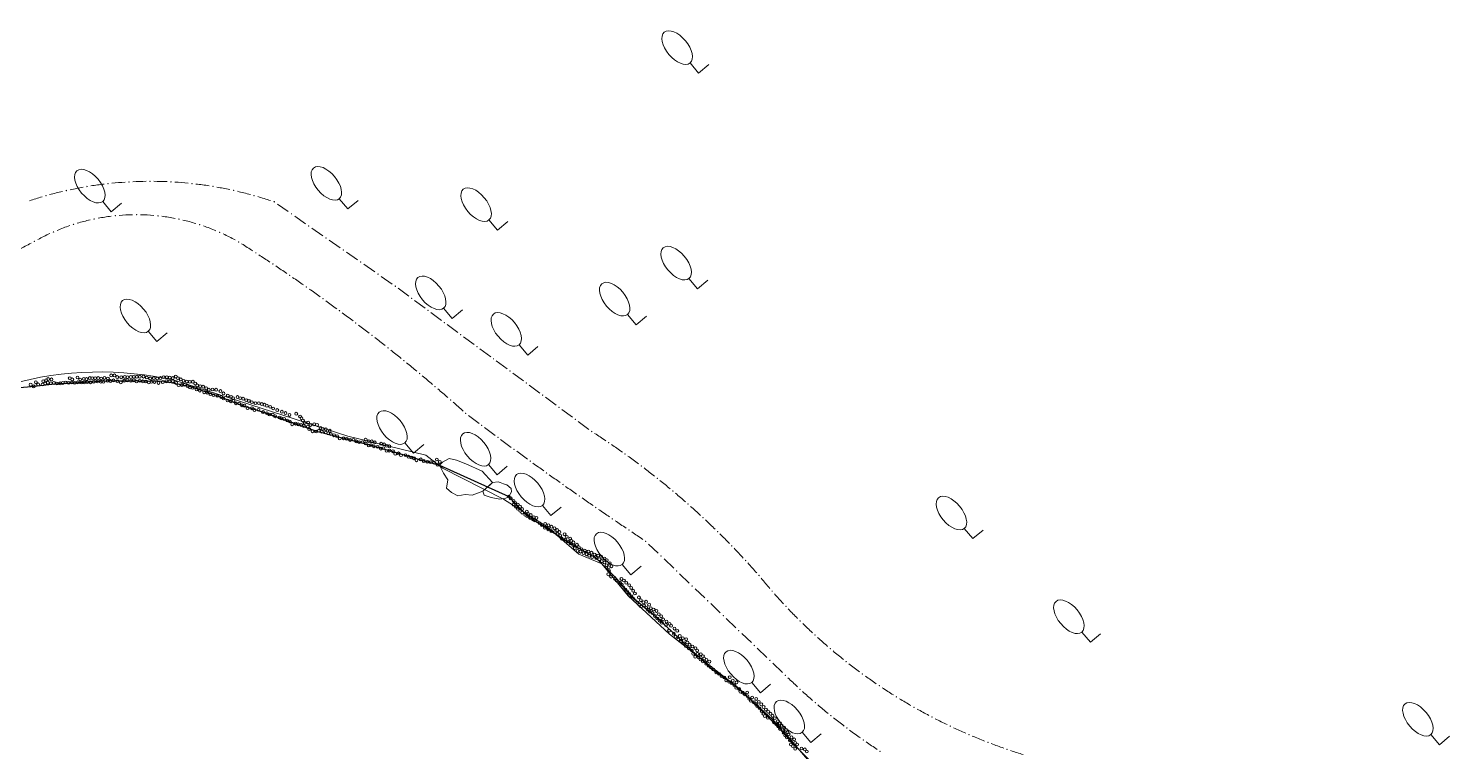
# Model space of a CAD drawing. Header units: metres. Extents: x -10443 to -4073, y -33280 to -26846.
# Drawn here: x -7247.2 to -7193.9, y -28969.7 to -28942.6 of the extents above; entities that cross this region are included whole.
import ezdxf

# ---------------------------------------------------------------- set-up
doc = ezdxf.new("R2010")
doc.units = ezdxf.units.M
doc.header["$MEASUREMENT"] = 0
doc.linetypes.add('CONTINUOUS_1', pattern=[0])
doc.linetypes.add('CONTINUOUS_2', pattern=[0])
doc.layers.add('R6護岸構造(杭2列目空洞有)', color=1, linetype='CONTINUOUS')
doc.layers.add('R6護岸構造(石組・玉石)', color=5, linetype='CONTINUOUS')
for name, color, linetype, lineweight in [('園路', 241, 'CONTINUOUS_2', 18), ('木', 254, 'CONTINUOUS_2', 18), ('木材', 241, 'CONTINUOUS_2', 18), ('石', 241, 'CONTINUOUS_2', 18), ('護岸', 241, 'CONTINUOUS_2', 18)]:
    doc.layers.add(name, color=color, linetype=linetype, lineweight=lineweight)

msp = doc.modelspace()

# ---------------------------------------------------------------- hatches: boundary and pattern name
at = {"layer": '園路', "linetype": 'CONTINUOUS_1', "lineweight": 18}
for points in [[(-7244.958, -28948.543, 1), (-7244.973, -28948.543, 1)], [(-7244.176, -28948.435, 1), (-7244.191, -28948.435, 1)], [(-7243.389, -28948.37, 1), (-7243.404, -28948.37, 1)], [(-7242.601, -28948.348, 1), (-7242.616, -28948.348, 1)], [(-7241.812, -28948.369, 1), (-7241.827, -28948.369, 1)], [(-7241.025, -28948.433, 1), (-7241.04, -28948.433, 1)], [(-7240.243, -28948.541, 1), (-7240.258, -28948.541, 1)], [(-7246.498, -28948.887, 1), (-7246.513, -28948.887, 1)], [(-7245.732, -28948.694, 1), (-7245.747, -28948.694, 1)], [(-7239.468, -28948.691, 1), (-7239.483, -28948.691, 1)], [(-7238.703, -28948.883, 1), (-7238.718, -28948.883, 1)], [(-7237.949, -28949.116, 1), (-7237.964, -28949.116, 1)], [(-7243.901, -28949.637, 1), (-7243.916, -28949.637, 1)], [(-7243.102, -28949.598, 1), (-7243.117, -28949.598, 1)], [(-7242.304, -28949.641, 1), (-7242.319, -28949.641, 1)], [(-7237.302, -28949.567, 1), (-7237.317, -28949.567, 1)], [(-7246.214, -28950.242, 1), (-7246.229, -28950.242, 1)], [(-7245.465, -28949.961, 1), (-7245.48, -28949.961, 1)], [(-7244.691, -28949.759, 1), (-7244.706, -28949.759, 1)], [(-7241.514, -28949.766, 1), (-7241.529, -28949.766, 1)], [(-7240.741, -28949.972, 1), (-7240.756, -28949.972, 1)], [(-7239.994, -28950.256, 1), (-7240.009, -28950.256, 1)], [(-7236.654, -28950.018, 1), (-7236.669, -28950.018, 1)], [(-7246.93, -28950.598, 1), (-7246.945, -28950.598, 1)], [(-7239.279, -28950.616, 1), (-7239.294, -28950.616, 1)], [(-7236.007, -28950.47, 1), (-7236.022, -28950.47, 1)], [(-7238.638, -28951.026, 1), (-7238.653, -28951.026, 1)], [(-7235.359, -28950.921, 1), (-7235.374, -28950.921, 1)], [(-7238.001, -28951.445, 1), (-7238.016, -28951.445, 1)], [(-7234.711, -28951.372, 1), (-7234.726, -28951.372, 1)], [(-7234.064, -28951.823, 1), (-7234.079, -28951.823, 1)], [(-7237.369, -28951.871, 1), (-7237.384, -28951.871, 1)], [(-7236.743, -28952.304, 1), (-7236.758, -28952.304, 1)], [(-7233.416, -28952.274, 1), (-7233.431, -28952.274, 1)], [(-7236.121, -28952.745, 1), (-7236.136, -28952.745, 1)], [(-7232.803, -28952.727, 1), (-7232.818, -28952.727, 1)], [(-7235.505, -28953.193, 1), (-7235.52, -28953.193, 1)], [(-7232.19, -28953.18, 1), (-7232.205, -28953.18, 1)], [(-7234.895, -28953.648, 1), (-7234.91, -28953.648, 1)], [(-7231.577, -28953.634, 1), (-7231.592, -28953.634, 1)], [(-7234.289, -28954.111, 1), (-7234.304, -28954.111, 1)], [(-7230.963, -28954.087, 1), (-7230.978, -28954.087, 1)], [(-7233.689, -28954.58, 1), (-7233.704, -28954.58, 1)], [(-7233.095, -28955.057, 1), (-7233.11, -28955.057, 1)], [(-7230.35, -28954.54, 1), (-7230.365, -28954.54, 1)], [(-7229.737, -28954.993, 1), (-7229.752, -28954.993, 1)], [(-7232.507, -28955.541, 1), (-7232.522, -28955.541, 1)], [(-7229.124, -28955.446, 1), (-7229.139, -28955.446, 1)], [(-7231.924, -28956.031, 1), (-7231.939, -28956.031, 1)], [(-7228.511, -28955.899, 1), (-7228.526, -28955.899, 1)], [(-7231.347, -28956.529, 1), (-7231.362, -28956.529, 1)], [(-7227.897, -28956.352, 1), (-7227.912, -28956.352, 1)], [(-7230.776, -28957.033, 1), (-7230.791, -28957.033, 1)], [(-7227.284, -28956.805, 1), (-7227.299, -28956.805, 1)], [(-7230.176, -28957.485, 1), (-7230.191, -28957.485, 1)], [(-7226.671, -28957.258, 1), (-7226.686, -28957.258, 1)], [(-7226.058, -28957.712, 1), (-7226.073, -28957.712, 1)], [(-7229.574, -28957.934, 1), (-7229.589, -28957.934, 1)], [(-7225.428, -28958.125, 1), (-7225.443, -28958.125, 1)], [(-7228.969, -28958.38, 1), (-7228.984, -28958.38, 1)], [(-7224.809, -28958.555, 1), (-7224.824, -28958.555, 1)], [(-7228.362, -28958.821, 1), (-7228.377, -28958.821, 1)], [(-7227.752, -28959.26, 1), (-7227.767, -28959.26, 1)], [(-7224.201, -28959, 1), (-7224.216, -28959, 1)], [(-7227.14, -28959.695, 1), (-7227.155, -28959.695, 1)], [(-7223.606, -28959.462, 1), (-7223.621, -28959.462, 1)], [(-7226.525, -28960.127, 1), (-7226.54, -28960.127, 1)], [(-7223.022, -28959.938, 1), (-7223.037, -28959.938, 1)], [(-7225.908, -28960.555, 1), (-7225.923, -28960.555, 1)], [(-7222.451, -28960.429, 1), (-7222.466, -28960.429, 1)], [(-7225.289, -28960.979, 1), (-7225.304, -28960.979, 1)], [(-7224.667, -28961.4, 1), (-7224.682, -28961.4, 1)], [(-7221.893, -28960.936, 1), (-7221.908, -28960.936, 1)], [(-7224.043, -28961.818, 1), (-7224.058, -28961.818, 1)], [(-7221.348, -28961.456, 1), (-7221.363, -28961.456, 1)], [(-7223.461, -28962.375, 1), (-7223.476, -28962.375, 1)], [(-7220.816, -28961.99, 1), (-7220.831, -28961.99, 1)], [(-7222.879, -28962.933, 1), (-7222.894, -28962.933, 1)], [(-7220.299, -28962.538, 1), (-7220.314, -28962.538, 1)], [(-7222.298, -28963.49, 1), (-7222.313, -28963.49, 1)], [(-7219.796, -28963.099, 1), (-7219.811, -28963.099, 1)], [(-7221.716, -28964.047, 1), (-7221.731, -28964.047, 1)], [(-7219.304, -28963.686, 1), (-7219.319, -28963.686, 1)], [(-7221.134, -28964.604, 1), (-7221.149, -28964.604, 1)], [(-7218.79, -28964.254, 1), (-7218.805, -28964.254, 1)], [(-7220.553, -28965.162, 1), (-7220.568, -28965.162, 1)], [(-7218.255, -28964.803, 1), (-7218.27, -28964.803, 1)], [(-7217.7, -28965.331, 1), (-7217.715, -28965.331, 1)], [(-7219.971, -28965.719, 1), (-7219.986, -28965.719, 1)], [(-7217.125, -28965.838, 1), (-7217.14, -28965.838, 1)], [(-7219.389, -28966.276, 1), (-7219.404, -28966.276, 1)], [(-7216.532, -28966.323, 1), (-7216.547, -28966.323, 1)], [(-7218.808, -28966.834, 1), (-7218.823, -28966.834, 1)], [(-7215.921, -28966.786, 1), (-7215.936, -28966.786, 1)], [(-7215.294, -28967.225, 1), (-7215.309, -28967.225, 1)], [(-7218.258, -28967.357, 1), (-7218.273, -28967.357, 1)], [(-7214.65, -28967.641, 1), (-7214.665, -28967.641, 1)], [(-7217.69, -28967.861, 1), (-7217.705, -28967.861, 1)], [(-7217.106, -28968.345, 1), (-7217.121, -28968.345, 1)], [(-7213.991, -28968.032, 1), (-7214.006, -28968.032, 1)], [(-7216.507, -28968.81, 1), (-7216.522, -28968.81, 1)], [(-7213.319, -28968.398, 1), (-7213.334, -28968.398, 1)], [(-7212.632, -28968.739, 1), (-7212.647, -28968.739, 1)], [(-7215.892, -28969.255, 1), (-7215.907, -28969.255, 1)], [(-7211.934, -28969.055, 1), (-7211.949, -28969.055, 1)], [(-7211.224, -28969.343, 1), (-7211.239, -28969.343, 1)], [(-7215.262, -28969.679, 1), (-7215.277, -28969.679, 1)], [(-7210.504, -28969.605, 1), (-7210.519, -28969.605, 1)]]:
    msp.add_hatch(color=256, dxfattribs=at).paths.add_polyline_path(points, flags=0)

# ---------------------------------------------------------------- linework, layer by layer
at = {"layer": 'R6護岸構造(杭2列目空洞有)', "linetype": 'ByBlock'}
for points in [[(-7248.051, -28956.121), (-7247.055, -28956.028), (-7246.061, -28955.92), (-7245.063, -28955.869), (-7244.065, -28955.806), (-7243.065, -28955.816), (-7242.065, -28955.833), (-7241.085, -28956.033), (-7240.139, -28956.356), (-7239.205, -28956.715), (-7238.253, -28957.021), (-7237.312, -28957.359), (-7236.371, -28957.696), (-7235.404, -28957.953), (-7234.434, -28958.196), (-7233.475, -28958.478), (-7232.516, -28958.762), (-7231.762, -28958.97)], [(-7229.169, -28960.142), (-7228.486, -28960.873), (-7227.637, -28961.402), (-7226.794, -28961.939), (-7225.922, -28962.429), (-7225.215, -28963.137), (-7224.561, -28963.893), (-7223.79, -28964.53), (-7223.06, -28965.213), (-7222.33, -28965.897), (-7221.599, -28966.579), (-7220.783, -28967.156), (-7220.032, -28967.817), (-7219.296, -28968.494), (-7218.656, -28969.263), (-7217.952, -28969.973), (-7217.286, -28970.719), (-7216.98, -28970.971)]]:
    msp.add_lwpolyline(points, dxfattribs=at)
at = {"layer": 'R6護岸構造(石組・玉石)', "linetype": 'ByBlock'}
msp.add_lwpolyline([(-7231.762, -28958.97), (-7229.169, -28960.142)], dxfattribs=at)
at = {"layer": '園路', "linetype": 'CONTINUOUS_1', "lineweight": 18}
for p, q in [((-7237.428, -28949.485), (-7237.838, -28949.199)), ((-7236.78, -28949.936), (-7237.19, -28949.65)), ((-7236.133, -28950.387), (-7236.543, -28950.101)), ((-7235.485, -28950.838), (-7235.895, -28950.552)), ((-7234.838, -28951.289), (-7235.248, -28951.003)), ((-7234.19, -28951.74), (-7234.6, -28951.455)), ((-7233.542, -28952.192), (-7233.953, -28951.906)), ((-7232.916, -28952.649), (-7233.318, -28952.352)), ((-7232.303, -28953.102), (-7232.705, -28952.805)), ((-7231.69, -28953.556), (-7232.092, -28953.258)), ((-7231.077, -28954.009), (-7231.479, -28953.711)), ((-7230.463, -28954.462), (-7230.865, -28954.165)), ((-7229.85, -28954.915), (-7230.252, -28954.618)), ((-7229.237, -28955.368), (-7229.639, -28955.071)), ((-7228.624, -28955.821), (-7229.026, -28955.524)), ((-7228.01, -28956.274), (-7228.413, -28955.977)), ((-7227.397, -28956.727), (-7227.799, -28956.43)), ((-7226.784, -28957.18), (-7227.186, -28956.883)), ((-7226.171, -28957.634), (-7226.573, -28957.336)), ((-7223.579, -28962.27), (-7223.94, -28961.924)), ((-7222.997, -28962.827), (-7223.358, -28962.481)), ((-7222.415, -28963.384), (-7222.776, -28963.038)), ((-7221.834, -28963.941), (-7222.195, -28963.596)), ((-7221.252, -28964.499), (-7221.613, -28964.153)), ((-7220.67, -28965.056), (-7221.031, -28964.71)), ((-7220.089, -28965.613), (-7220.45, -28965.268)), ((-7219.507, -28966.171), (-7219.868, -28965.825)), ((-7218.925, -28966.728), (-7219.286, -28966.382))]:
    msp.add_line(p, q, dxfattribs=at)
for centre in [(-7244.965, -28948.543), (-7244.183, -28948.435), (-7243.397, -28948.37), (-7242.608, -28948.348), (-7241.819, -28948.369), (-7241.033, -28948.433), (-7240.251, -28948.541), (-7246.505, -28948.887), (-7245.74, -28948.694), (-7239.476, -28948.691), (-7238.71, -28948.883), (-7237.957, -28949.116), (-7243.909, -28949.637), (-7243.11, -28949.598), (-7242.311, -28949.641), (-7237.309, -28949.567), (-7246.221, -28950.242), (-7245.473, -28949.961), (-7244.699, -28949.759), (-7241.521, -28949.766), (-7240.749, -28949.972), (-7240.001, -28950.256), (-7236.662, -28950.018), (-7246.937, -28950.598), (-7239.287, -28950.616), (-7236.014, -28950.47), (-7238.645, -28951.026), (-7235.366, -28950.921), (-7238.009, -28951.445), (-7234.719, -28951.372), (-7234.071, -28951.823), (-7237.377, -28951.871), (-7236.75, -28952.304), (-7233.424, -28952.274), (-7236.129, -28952.745), (-7232.811, -28952.727), (-7235.513, -28953.193), (-7232.197, -28953.18), (-7234.902, -28953.648), (-7231.584, -28953.634), (-7234.297, -28954.111), (-7230.971, -28954.087), (-7233.697, -28954.58), (-7233.103, -28955.057), (-7230.358, -28954.54), (-7229.745, -28954.993), (-7232.514, -28955.541), (-7229.131, -28955.446), (-7231.931, -28956.031), (-7228.518, -28955.899), (-7231.354, -28956.529), (-7227.905, -28956.352), (-7230.783, -28957.033), (-7227.292, -28956.805), (-7230.184, -28957.485), (-7226.679, -28957.258), (-7226.065, -28957.712), (-7229.581, -28957.934), (-7225.435, -28958.125), (-7228.977, -28958.38), (-7224.817, -28958.555), (-7228.369, -28958.821), (-7227.76, -28959.26), (-7224.209, -28959), (-7227.147, -28959.695), (-7223.613, -28959.462), (-7226.533, -28960.127), (-7223.029, -28959.938), (-7225.916, -28960.555), (-7222.458, -28960.429), (-7225.296, -28960.979), (-7224.674, -28961.4), (-7221.9, -28960.936), (-7224.05, -28961.818), (-7221.355, -28961.456), (-7223.468, -28962.375), (-7220.824, -28961.99), (-7222.887, -28962.933), (-7220.307, -28962.538), (-7222.305, -28963.49), (-7219.804, -28963.099), (-7221.723, -28964.047), (-7219.311, -28963.686), (-7221.142, -28964.604), (-7218.797, -28964.254), (-7220.56, -28965.162), (-7218.262, -28964.803), (-7217.707, -28965.331), (-7219.978, -28965.719), (-7217.133, -28965.838), (-7219.397, -28966.276), (-7216.54, -28966.323), (-7218.815, -28966.834), (-7215.929, -28966.786), (-7215.301, -28967.225), (-7218.265, -28967.357), (-7214.658, -28967.641), (-7217.698, -28967.861), (-7217.114, -28968.345), (-7213.999, -28968.032), (-7216.514, -28968.81), (-7213.326, -28968.398), (-7212.64, -28968.739), (-7215.899, -28969.255), (-7211.942, -28969.055), (-7211.232, -28969.343), (-7215.27, -28969.679), (-7210.512, -28969.605)]:
    msp.add_circle(centre, 0.0075, dxfattribs=at)
for centre, radius, start, end in [((-7242.6, -28962.761), 14.413, 100.022, 102.0095), ((-7242.6, -28962.761), 14.413, 96.8844, 98.872), ((-7242.6, -28962.761), 14.413, 93.7468, 95.7344), ((-7242.6, -28962.761), 14.413, 90.6092, 92.5968), ((-7242.6, -28962.761), 14.413, 87.4716, 89.4592), ((-7242.6, -28962.761), 14.413, 84.334, 86.3216), ((-7242.6, -28962.761), 14.413, 81.1964, 83.184), ((-7242.6, -28962.761), 14.413, 78.0589, 80.0464), ((-7242.6, -28962.761), 14.413, 106.2971, 108.2847), ((-7242.6, -28962.761), 14.413, 103.1595, 105.1471), ((-7242.6, -28962.761), 14.413, 74.9213, 76.9089), ((-7242.6, -28962.761), 14.413, 71.7837, 73.7713), ((-7243.127, -28957.353), 7.755, 96.8911, 100.5853), ((-7243.127, -28957.353), 7.755, 90.9799, 94.6741), ((-7243.127, -28957.353), 7.755, 85.0687, 88.7629), ((-7243.127, -28957.353), 7.755, 79.1575, 82.8517), ((-7243.127, -28957.353), 7.755, 108.7135, 112.4077), ((-7243.127, -28957.353), 7.755, 102.8023, 106.4965), ((-7243.127, -28957.353), 7.755, 73.2463, 76.9405), ((-7243.127, -28957.353), 7.755, 67.3351, 71.0293), ((-7229.794, -28984.165), 37.69, 117.2681, 118.0282), ((-7243.127, -28957.353), 7.755, 114.6247, 118.3189), ((-7243.127, -28957.353), 7.755, 61.4239, 65.1181), ((-7273.662, -29005.006), 64.343, 57.14453, 57.58977), ((-7273.662, -29005.006), 64.343, 56.46614, 56.91138), ((-7273.662, -29005.006), 64.343, 55.78774, 56.23298), ((-7273.662, -29005.006), 64.343, 55.10935, 55.55459), ((-7273.662, -29005.006), 64.343, 54.43095, 54.87619), ((-7273.662, -29005.006), 64.343, 53.75255, 54.19779), ((-7273.662, -29005.006), 64.343, 53.07416, 53.5194), ((-7273.662, -29005.006), 64.343, 52.39576, 52.841), ((-7273.662, -29005.006), 64.343, 51.71737, 52.16261), ((-7273.662, -29005.006), 64.343, 51.03897, 51.48421), ((-7273.662, -29005.006), 64.343, 50.36057, 50.80581), ((-7273.662, -29005.006), 64.343, 49.68218, 50.12742), ((-7273.662, -29005.006), 64.343, 49.00378, 49.44902), ((-7273.662, -29005.006), 64.343, 48.32539, 48.77063), ((-7150.442, -28851.099), 132.954, 232.87697, 233.09244), ((-7150.442, -28851.099), 132.954, 233.20063, 233.4161), ((-7150.442, -28851.099), 132.954, 233.52429, 233.73976), ((-7241.696, -28982.208), 29.058, 56.2236, 57.2094), ((-7241.696, -28982.208), 29.058, 54.7378, 55.7237), ((-7150.442, -28851.099), 132.954, 233.84794, 234.06342), ((-7241.696, -28982.208), 29.058, 53.2521, 54.238), ((-7150.442, -28851.099), 132.954, 234.1716, 234.38708), ((-7241.696, -28982.208), 29.058, 51.7664, 52.7523), ((-7150.442, -28851.099), 132.954, 234.49526, 234.71074), ((-7150.442, -28851.099), 132.954, 234.81892, 235.0344), ((-7241.696, -28982.208), 29.058, 50.2807, 51.2665), ((-7150.442, -28851.099), 132.954, 235.14258, 235.35805), ((-7241.696, -28982.208), 29.058, 48.7949, 49.7808), ((-7150.442, -28851.099), 132.954, 235.46624, 235.68171), ((-7241.696, -28982.208), 29.058, 47.3092, 48.2951), ((-7150.442, -28851.099), 132.954, 235.7899, 236.00537), ((-7241.696, -28982.208), 29.058, 45.8235, 46.8094), ((-7150.442, -28851.099), 132.954, 236.11356, 236.32903), ((-7241.696, -28982.208), 29.058, 44.3378, 45.3236), ((-7241.696, -28982.208), 29.058, 42.852, 43.8379), ((-7241.696, -28982.208), 29.058, 41.3663, 42.3522), ((-7203.866, -28950.225), 20.488, 219.3036, 220.7019), ((-7203.866, -28950.225), 20.488, 221.4464, 222.8446), ((-7203.866, -28950.225), 20.488, 223.5891, 224.9874), ((-7203.866, -28950.225), 20.488, 225.7319, 227.1302), ((-7203.866, -28950.225), 20.488, 227.8747, 229.273), ((-7203.866, -28950.225), 20.488, 230.0175, 231.4158), ((-7203.866, -28950.225), 20.488, 232.1603, 233.5585), ((-7202.931, -28950.672), 22.66, 225.8243, 227.0885), ((-7203.866, -28950.225), 20.488, 234.303, 235.7013), ((-7202.931, -28950.672), 22.66, 227.7432, 229.0074), ((-7203.866, -28950.225), 20.488, 236.4458, 237.8441), ((-7203.866, -28950.225), 20.488, 238.5886, 239.9869), ((-7202.931, -28950.672), 22.66, 229.6621, 230.9263), ((-7203.866, -28950.225), 20.488, 240.7314, 242.1297), ((-7202.931, -28950.672), 22.66, 231.581, 232.8453), ((-7202.931, -28950.672), 22.66, 233.5, 234.7642), ((-7203.866, -28950.225), 20.488, 242.8742, 244.2724), ((-7203.866, -28950.225), 20.488, 245.0169, 246.4152), ((-7202.931, -28950.672), 22.66, 235.4189, 236.6831), ((-7203.866, -28950.225), 20.488, 247.1597, 248.558), ((-7203.866, -28950.225), 20.488, 249.3025, 250.7008), ((-7203.866, -28950.225), 20.488, 251.4453, 252.8436)]:
    msp.add_arc(centre, radius, start, end, dxfattribs=at)
at = {"layer": '木', "linetype": 'CONTINUOUS_1', "lineweight": 18}
for p, q in [((-7222.065, -28944.303), (-7222.386, -28943.92)), ((-7221.682, -28943.981), (-7222.065, -28944.303)), ((-7244.058, -28949.487), (-7244.379, -28949.104)), ((-7243.675, -28949.166), (-7244.058, -28949.487)), ((-7235.2, -28949.384), (-7235.521, -28949.001)), ((-7234.817, -28949.062), (-7235.2, -28949.384)), ((-7229.593, -28950.178), (-7229.915, -28949.795)), ((-7229.21, -28949.857), (-7229.593, -28950.178)), ((-7222.103, -28952.368), (-7222.425, -28951.985)), ((-7221.72, -28952.047), (-7222.103, -28952.368)), ((-7231.291, -28953.482), (-7231.613, -28953.099)), ((-7230.908, -28953.16), (-7231.291, -28953.482)), ((-7224.405, -28953.717), (-7224.726, -28953.334)), ((-7224.022, -28953.395), (-7224.405, -28953.717)), ((-7242.351, -28954.345), (-7242.672, -28953.962)), ((-7241.968, -28954.024), (-7242.351, -28954.345)), ((-7228.463, -28954.85), (-7228.785, -28954.467)), ((-7228.08, -28954.528), (-7228.463, -28954.85)), ((-7232.743, -28958.521), (-7233.064, -28958.138)), ((-7232.36, -28958.2), (-7232.743, -28958.521)), ((-7229.611, -28959.332), (-7229.933, -28958.949)), ((-7229.228, -28959.011), (-7229.611, -28959.332)), ((-7227.594, -28960.859), (-7227.915, -28960.476)), ((-7227.211, -28960.537), (-7227.594, -28960.859)), ((-7211.794, -28961.721), (-7212.115, -28961.338)), ((-7211.411, -28961.399), (-7211.794, -28961.721)), ((-7224.604, -28963.07), (-7224.925, -28962.687)), ((-7224.221, -28962.749), (-7224.604, -28963.07)), ((-7207.394, -28965.601), (-7207.715, -28965.218)), ((-7207.011, -28965.28), (-7207.394, -28965.601)), ((-7219.752, -28967.487), (-7220.073, -28967.104)), ((-7219.369, -28967.165), (-7219.752, -28967.487)), ((-7217.864, -28969.352), (-7218.186, -28968.969)), ((-7217.481, -28969.03), (-7217.864, -28969.352)), ((-7194.327, -28969.437), (-7194.648, -28969.054)), ((-7193.944, -28969.116), (-7194.327, -28969.437))]:
    msp.add_line(p, q, dxfattribs=at)
for centre in [(-7222.868, -28943.345), (-7244.861, -28948.53), (-7236.003, -28948.426), (-7230.397, -28949.221), (-7222.907, -28951.41), (-7232.095, -28952.524), (-7225.208, -28952.759), (-7243.154, -28953.388), (-7229.267, -28953.892), (-7233.546, -28957.563), (-7230.415, -28958.375), (-7228.397, -28959.901), (-7212.598, -28960.763), (-7225.407, -28962.112), (-7208.198, -28964.644), (-7220.556, -28966.529), (-7218.668, -28968.394), (-7195.13, -28968.48)]:
    msp.add_ellipse(centre, major_axis=(-0.482, 0.575), ratio=0.533333, dxfattribs=at)
at = {"layer": '木材', "linetype": 'CONTINUOUS_2', "lineweight": 18}
for centre in [(-7244.063, -28955.612), (-7243.941, -28955.613), (-7247.076, -28955.959), (-7246.962, -28956.022), (-7246.884, -28955.871), (-7246.8, -28955.949), (-7246.627, -28955.952), (-7246.61, -28955.828), (-7246.529, -28955.914), (-7246.494, -28955.788), (-7246.434, -28955.884), (-7246.422, -28955.75), (-7246.321, -28955.904), (-7246.296, -28955.76), (-7246.205, -28955.896), (-7246.097, -28955.914), (-7245.977, -28955.911), (-7245.873, -28955.895), (-7245.768, -28955.877), (-7245.654, -28955.889), (-7245.614, -28955.714), (-7245.533, -28955.879), (-7245.517, -28955.76), (-7245.427, -28955.889), (-7245.325, -28955.693), (-7245.304, -28955.872), (-7245.223, -28955.765), (-7245.181, -28955.879), (-7245.084, -28955.743), (-7245.073, -28955.873), (-7244.991, -28955.75), (-7244.961, -28955.861), (-7244.864, -28955.712), (-7244.841, -28955.871), (-7244.773, -28955.717), (-7244.717, -28955.851), (-7244.665, -28955.719), (-7244.585, -28955.841), (-7244.548, -28955.71), (-7244.455, -28955.845), (-7244.439, -28955.73), (-7244.348, -28955.85), (-7244.311, -28955.709), (-7244.199, -28955.814), (-7244.183, -28955.729), (-7244.088, -28955.823), (-7243.976, -28955.8), (-7243.832, -28955.673), (-7243.829, -28955.829), (-7243.702, -28955.874), (-7243.684, -28955.683), (-7243.578, -28955.812), (-7243.55, -28955.669), (-7243.459, -28955.797), (-7243.448, -28955.676), (-7243.322, -28955.813), (-7243.322, -28955.672), (-7243.216, -28955.666), (-7243.209, -28955.794), (-7243.112, -28955.842), (-7243.104, -28955.662), (-7242.994, -28955.663), (-7242.992, -28955.816), (-7242.87, -28955.836), (-7242.853, -28955.658), (-7242.758, -28955.838), (-7242.73, -28955.689), (-7242.649, -28955.88), (-7242.605, -28955.723), (-7242.55, -28955.848), (-7242.467, -28955.716), (-7242.442, -28955.858), (-7242.342, -28955.733), (-7242.291, -28955.896), (-7242.214, -28955.713), (-7242.132, -28955.86), (-7242.099, -28955.68), (-7241.996, -28955.834), (-7241.98, -28955.677), (-7241.876, -28955.84), (-7241.87, -28955.694), (-7241.752, -28955.71), (-7241.747, -28955.832), (-7241.645, -28955.659), (-7241.63, -28955.893), (-7241.56, -28955.718), (-7241.534, -28955.978), (-7241.457, -28955.761), (-7241.417, -28955.969), (-7241.35, -28955.818), (-7241.308, -28955.967), (-7241.225, -28955.846), (-7241.197, -28956.01), (-7241.112, -28955.852), (-7241.108, -28956.06), (-7241.012, -28956.076), (-7241, -28955.849), (-7240.912, -28955.918), (-7240.862, -28956.134), (-7240.836, -28955.986), (-7240.727, -28956.014), (-7240.613, -28956.037), (-7240.503, -28956.088), (-7240.404, -28956.149), (-7240.266, -28956.142), (-7240.135, -28956.149), (-7240.74, -28956.181), (-7240.581, -28956.245), (-7240.472, -28956.257), (-7240.345, -28956.312), (-7240.231, -28956.351), (-7240.083, -28956.375), (-7239.973, -28956.199), (-7239.943, -28956.42), (-7239.855, -28956.474), (-7239.854, -28956.285), (-7239.705, -28956.553), (-7239.697, -28956.37), (-7239.585, -28956.58), (-7239.567, -28956.414), (-7239.497, -28956.466), (-7239.483, -28956.567), (-7239.394, -28956.657), (-7239.332, -28956.422), (-7239.27, -28956.666), (-7239.231, -28956.462), (-7239.121, -28956.484), (-7239.001, -28956.537), (-7238.904, -28956.568), (-7238.796, -28956.615), (-7238.662, -28956.651), (-7238.53, -28956.652), (-7238.416, -28956.684), (-7239.167, -28956.73), (-7239.07, -28956.745), (-7238.953, -28956.834), (-7238.789, -28956.844), (-7238.694, -28956.91), (-7238.547, -28956.903), (-7238.375, -28956.984), (-7238.32, -28956.71), (-7238.235, -28957.027), (-7238.232, -28956.745), (-7238.137, -28957.077), (-7238.109, -28956.79), (-7238.012, -28957.078), (-7237.994, -28956.851), (-7237.927, -28957.141), (-7237.841, -28956.91), (-7237.772, -28957.185), (-7237.692, -28957.221), (-7237.671, -28956.97), (-7237.534, -28957.022), (-7237.384, -28957.093), (-7237.13, -28957.045), (-7236.988, -28957.148), (-7236.935, -28957.218), (-7237.584, -28957.242), (-7237.474, -28957.301), (-7237.372, -28957.337), (-7237.285, -28957.441), (-7237.159, -28957.415), (-7237.059, -28957.444), (-7236.942, -28957.471), (-7236.882, -28957.304), (-7236.843, -28957.508), (-7236.815, -28957.386), (-7236.7, -28957.524), (-7236.689, -28957.378), (-7236.642, -28957.621), (-7236.595, -28957.467), (-7236.52, -28957.703), (-7236.463, -28957.442), (-7236.391, -28957.714), (-7236.354, -28957.467), (-7236.28, -28957.682), (-7236.225, -28957.578), (-7236.168, -28957.724), (-7236.137, -28957.61), (-7236.025, -28957.748), (-7236.025, -28957.63), (-7235.876, -28957.681), (-7235.937, -28957.78), (-7235.836, -28957.808), (-7235.718, -28957.853), (-7235.604, -28957.884), (-7235.504, -28957.972), (-7235.36, -28957.964), (-7235.244, -28957.987), (-7235.117, -28958.029), (-7234.99, -28958.025), (-7234.882, -28958.083), (-7234.773, -28958.111), (-7234.65, -28958.11), (-7234.532, -28958.019), (-7234.529, -28958.161), (-7234.417, -28958.233), (-7234.414, -28958.073), (-7234.335, -28958.221), (-7234.307, -28958.082), (-7234.228, -28958.265), (-7234.189, -28958.118), (-7234.085, -28958.283), (-7233.957, -28958.169), (-7233.842, -28958.195), (-7233.735, -28958.25), (-7233.642, -28958.269), (-7233.96, -28958.352), (-7233.863, -28958.334), (-7233.75, -28958.434), (-7233.646, -28958.427), (-7233.51, -28958.451), (-7233.422, -28958.543), (-7233.299, -28958.529), (-7233.209, -28958.598), (-7233.038, -28958.596), (-7232.922, -28958.654), (-7232.825, -28958.686), (-7232.724, -28958.714), (-7232.626, -28958.788), (-7232.47, -28958.755), (-7232.358, -28958.817), (-7231.869, -28958.759), (-7232.226, -28958.848), (-7232.096, -28958.859), (-7231.969, -28958.876), (-7231.838, -28958.957), (-7231.76, -28958.851), (-7229.169, -28960.142), (-7229.101, -28960.215), (-7228.997, -28960.31), (-7228.936, -28960.38), (-7228.995, -28960.45), (-7228.908, -28960.53), (-7228.837, -28960.443), (-7228.833, -28960.602), (-7228.755, -28960.524), (-7228.744, -28960.677), (-7228.674, -28960.747), (-7228.673, -28960.614), (-7228.561, -28960.827), (-7228.499, -28960.705), (-7228.478, -28960.881), (-7228.446, -28960.802), (-7228.376, -28960.945), (-7228.346, -28960.837), (-7228.236, -28960.921), (-7228.139, -28960.948), (-7228.273, -28960.995), (-7228.192, -28961.041), (-7228.023, -28961.144), (-7227.931, -28961.216), (-7227.817, -28961.316), (-7227.808, -28961.168), (-7227.694, -28961.37), (-7227.687, -28961.222), (-7227.586, -28961.434), (-7227.579, -28961.275), (-7227.462, -28961.333), (-7227.454, -28961.476), (-7227.363, -28961.4), (-7227.272, -28961.475), (-7227.354, -28961.55), (-7227.245, -28961.619), (-7227.184, -28961.722), (-7227.082, -28961.558), (-7227.062, -28961.761), (-7227.001, -28961.652), (-7226.964, -28961.829), (-7226.876, -28961.72), (-7226.857, -28961.902), (-7226.84, -28961.798), (-7226.756, -28961.963), (-7226.754, -28961.862), (-7226.621, -28961.947), (-7226.703, -28962.079), (-7226.6, -28962.18), (-7226.548, -28962.046), (-7226.492, -28962.205), (-7226.448, -28962.114), (-7226.375, -28962.265), (-7226.324, -28962.168), (-7226.264, -28962.306), (-7226.193, -28962.201), (-7226.157, -28962.36), (-7226.071, -28962.247), (-7226.049, -28962.415), (-7225.96, -28962.317), (-7225.894, -28962.446), (-7225.829, -28962.355), (-7225.782, -28962.49), (-7225.711, -28962.395), (-7225.588, -28962.467), (-7225.506, -28962.526), (-7225.692, -28962.559), (-7225.593, -28962.614), (-7225.51, -28962.714), (-7225.445, -28963.054), (-7225.43, -28962.79), (-7225.422, -28962.925), (-7225.39, -28962.64), (-7225.329, -28962.756), (-7225.343, -28963.141), (-7225.194, -28963.229), (-7225.139, -28963.284), (-7225.005, -28963.37), (-7224.957, -28963.228), (-7224.937, -28963.438), (-7224.892, -28963.536), (-7224.86, -28963.286), (-7224.772, -28963.376), (-7224.667, -28963.464), (-7224.59, -28963.566), (-7224.801, -28963.622), (-7224.737, -28963.715), (-7224.663, -28963.787), (-7224.58, -28963.871), (-7224.514, -28963.67), (-7224.51, -28963.969), (-7224.45, -28963.775), (-7224.438, -28964.049), (-7224.358, -28964.111), (-7224.3, -28963.92), (-7224.229, -28964.028), (-7224.134, -28964.104), (-7224.033, -28964.082), (-7224.284, -28964.199), (-7224.221, -28964.257), (-7224.112, -28964.225), (-7224.025, -28964.31), (-7223.965, -28964.382), (-7223.921, -28964.192), (-7223.892, -28964.455), (-7223.852, -28964.326), (-7223.787, -28964.506), (-7223.75, -28964.371), (-7223.701, -28964.615), (-7223.64, -28964.427), (-7223.555, -28964.547), (-7223.465, -28964.626), (-7223.612, -28964.709), (-7223.531, -28964.789), (-7223.437, -28964.866), (-7223.395, -28964.743), (-7223.288, -28964.952), (-7223.268, -28964.827), (-7223.171, -28965.162), (-7223.156, -28964.909), (-7223.097, -28964.979), (-7222.965, -28965.087), (-7222.864, -28965.172), (-7222.99, -28965.279), (-7222.926, -28965.392), (-7222.832, -28965.495), (-7222.773, -28965.364), (-7222.714, -28965.552), (-7222.659, -28965.445), (-7222.609, -28965.635), (-7222.535, -28965.746), (-7222.528, -28965.488), (-7222.487, -28965.605), (-7222.4, -28965.691), (-7222.426, -28965.833), (-7222.317, -28965.909), (-7222.298, -28965.758), (-7222.27, -28966.025), (-7222.195, -28966.139), (-7222.185, -28965.822), (-7222.116, -28965.912), (-7222.108, -28966.033), (-7222.066, -28966.161), (-7221.989, -28966.242), (-7221.985, -28966.048), (-7221.901, -28966.12), (-7221.857, -28966.211), (-7221.767, -28966.26), (-7221.902, -28966.317), (-7221.779, -28966.402), (-7221.686, -28966.48), (-7221.663, -28966.322), (-7221.605, -28966.545), (-7221.512, -28966.62), (-7221.403, -28966.722), (-7221.304, -28966.778), (-7221.206, -28966.867), (-7221.1, -28966.917), (-7221.029, -28967.022), (-7220.919, -28967.079), (-7220.901, -28966.904), (-7220.83, -28967.129), (-7220.786, -28967.036), (-7220.727, -28967.195), (-7220.66, -28967.304), (-7220.644, -28967.1), (-7220.551, -28967.346), (-7220.501, -28967.447), (-7220.414, -28967.483), (-7220.335, -28967.552), (-7220.245, -28967.481), (-7220.236, -28967.616), (-7220.168, -28967.716), (-7220.108, -28967.786), (-7220.06, -28967.663), (-7220.002, -28967.844), (-7219.907, -28967.72), (-7219.812, -28967.83), (-7219.916, -28967.912), (-7219.873, -28967.987), (-7219.783, -28968.063), (-7219.718, -28967.921), (-7219.701, -28968.175), (-7219.639, -28968.276), (-7219.631, -28968.021), (-7219.587, -28968.358), (-7219.542, -28968.12), (-7219.458, -28968.196), (-7219.37, -28968.274), (-7219.296, -28968.346), (-7219.467, -28968.429), (-7219.309, -28968.482), (-7219.249, -28968.592), (-7219.209, -28968.441), (-7219.151, -28968.668), (-7219.093, -28968.549), (-7219.083, -28968.745), (-7219.02, -28968.627), (-7219.016, -28968.842), (-7218.953, -28968.721), (-7218.922, -28968.893), (-7218.863, -28968.789), (-7218.791, -28968.875), (-7218.876, -28968.984), (-7218.821, -28969.086), (-7218.762, -28969.159), (-7218.734, -28968.971), (-7218.694, -28969.041), (-7218.645, -28969.276), (-7218.61, -28969.42), (-7218.587, -28969.156), (-7218.491, -28969.233), (-7218.449, -28969.365), (-7218.378, -28969.426), (-7218.535, -28969.487), (-7218.449, -28969.589), (-7218.212, -28969.572), (-7218.089, -28969.608), (-7218.014, -28969.688)]:
    msp.add_circle(centre, 0.0535, dxfattribs=at)
at = {"layer": '石', "linetype": 'CONTINUOUS_2', "lineweight": 18, "flags": 128}
for points in [[(-7231.659, -28958.858), (-7231.762, -28958.97), (-7231.618, -28959.274), (-7231.449, -28959.514), (-7231.505, -28959.832), (-7231.315, -28959.995), (-7231.078, -28960.12), (-7230.8, -28960.072), (-7230.546, -28960.097), (-7230.148, -28959.939), (-7229.862, -28959.696), (-7229.778, -28959.622), (-7230.173, -28959.196), (-7230.783, -28958.923), (-7231.128, -28958.778), (-7231.406, -28958.725)], [(-7230.148, -28959.939), (-7230.09, -28960.088), (-7229.829, -28960.18), (-7229.506, -28960.245), (-7229.278, -28960.209), (-7229.169, -28960.142), (-7229.073, -28959.97), (-7229.085, -28959.85), (-7229.247, -28959.703), (-7229.375, -28959.665), (-7229.494, -28959.616), (-7229.574, -28959.595), (-7229.778, -28959.622)]]:
    msp.add_lwpolyline(points, close=True, dxfattribs=at)
at = {"layer": '護岸', "lineweight": 18, "flags": 128}
msp.add_lwpolyline([(-7308.027, -29084.037), (-7314.12, -29087.436), (-7314.469, -29086.607), (-7315.064, -29086.238), (-7315.208, -29085.831), (-7315.723, -29085.309), (-7316.034, -29084.834), (-7316.086, -29084.405), (-7316.489, -29083.689), (-7316.795, -29082.88), (-7317.005, -29081.876), (-7316.678, -29080.744), (-7317.018, -29079.99), (-7317.197, -29078.86), (-7316.921, -29078.482), (-7316.891, -29078.178), (-7316.556, -29077.721), (-7316.39, -29077.025), (-7316.067, -29076.271), (-7315.436, -29075.27), (-7315.393, -29074.651, -0.288423), (-7314.387, -29073.285), (-7314.158, -29072.585), (-7313.935, -29071.949), (-7313.566, -29070.927), (-7313.216, -29070.679), (-7312.856, -29069.834), (-7312.6, -29069.366), (-7312.33, -29068.675), (-7311.893, -29068.289), (-7311.566, -29067.795), (-7311.417, -29067.297), (-7311.061, -29066.936), (-7310.902, -29065.95), (-7310.85, -29065.489), (-7310.537, -29065.05), (-7310.579, -29064.475), (-7310.284, -29063.114), (-7309.907, -29061.875, 0.194338), (-7312.797, -29048.939, 0.069516), (-7318.602, -29041.987), (-7320.553, -29040.237), (-7321.482, -29039.04), (-7322.677, -29038.412), (-7323.767, -29037.819), (-7324.525, -29036.876), (-7325.507, -29036.898), (-7325.728, -29036.491), (-7325.812, -29035.749), (-7326.037, -29035.586), (-7326.494, -29035.146), (-7326.877, -29034.336), (-7326.891, -29033.818, -0.024416), (-7327.219, -29033.198, -0.125332), (-7328.357, -29031.226), (-7328.778, -29030.156, 0.231484), (-7329.771, -29029.304), (-7330.248, -29028.827), (-7330.457, -29027.659, -0.264542), (-7331.793, -29026.825), (-7332.129, -29026.601), (-7332.235, -29026.23), (-7332.434, -29025.998), (-7332.746, -29026.206), (-7334.128, -29026.103, 0.025048), (-7334.587, -29026.138), (-7335.008, -29026.356), (-7335.195, -29026.262), (-7335.617, -29026.39), (-7335.789, -29026.199), (-7335.678, -29025.945), (-7335.881, -29022.611), (-7335.343, -29022.496), (-7333.945, -29022.591), (-7332.838, -29022.321), (-7332.384, -29021.871), (-7331.95, -29021.804), (-7331.887, -29021.795), (-7330.229, -29021.125), (-7330.213, -29021.189), (-7330.071, -29020.83), (-7329.466, -29020.436), (-7328.933, -29020.115), (-7328.357, -29019.748), (-7327.918, -29019.428, -0.101763), (-7326.369, -29017.877), (-7325.81, -29017.66, -0.124184), (-7323.963, -29015.797), (-7322.863, -29014.792, -0.076263), (-7321.489, -29013.523), (-7321.243, -29013.326), (-7320.67, -29012.95), (-7320.493, -29012.885), (-7320.124, -29012.658), (-7320.004, -29012.211, 0.12791), (-7319.139, -29011.436, -0.12455), (-7318.282, -29010.192, 0.042697), (-7316.83, -29009.103, -0.143457), (-7315.828, -29007.785, -0.24416), (-7311.587, -29004.671), (-7309.89, -29003.86), (-7309.596, -29003.389), (-7307.914, -29002.038), (-7305.714, -29000.499), (-7303.65, -28999.406), (-7302.283, -28998.523), (-7301.057, -28997.412, -0.056829), (-7298.013, -28995.17, -0.036659), (-7293.423, -28993.282), (-7292.593, -28993.085), (-7291.78, -28992.458), (-7290.647, -28991.754), (-7289.988, -28991.321), (-7289.277, -28990.658), (-7288.793, -28990.32, -0.222982), (-7287.27, -28988.745), (-7286.893, -28988.676), (-7286.659, -28988.249), (-7284.019, -28985.32), (-7283.947, -28984.914), (-7283.381, -28984.587), (-7282.773, -28983.879), (-7282.3, -28983.087), (-7281.914, -28982.763, -0.123015), (-7279.326, -28979.603), (-7277.639, -28978.336, -0.129953), (-7275.495, -28976.768), (-7272.152, -28974.391), (-7268.494, -28973.279), (-7267.895, -28972.762), (-7266.661, -28972.563), (-7265.559, -28971.851), (-7263.999, -28971.172), (-7263.043, -28970.968), (-7259.643, -28969.513), (-7258.555, -28969.207), (-7258.2, -28969.034), (-7257.595, -28967.956), (-7256.898, -28967.942), (-7256.332, -28967.753), (-7255.465, -28967.032), (-7255.275, -28966.229), (-7255.709, -28965.579), (-7254.757, -28963.969), (-7254.016, -28962.847, -0.222516), (-7251.818, -28957.515), (-7251.146, -28956.986), (-7249.909, -28956.279), (-7247.864, -28955.949, -0.125683), (-7241.647, -28955.806), (-7235.201, -28957.892), (-7232.279, -28958.601), (-7231.659, -28959.085), (-7229.365, -28960.248), (-7227.738, -28961.281), (-7226.553, -28962.298), (-7225.691, -28962.66), (-7224.704, -28963.863), (-7223.151, -28965.295), (-7220.54, -28967.329), (-7218.729, -28969.119), (-7217.104, -28971.016), (-7215.529, -28971.656), (-7215.124, -28972.139), (-7213.482, -28973.035), (-7212.672, -28973.393), (-7211.37, -28973.947), (-7210.637, -28974.259), (-7209.382, -28974.288), (-7208.298, -28974.048), (-7206.989, -28974.504), (-7205.196, -28975.729, -0.376867), (-7204.18, -28980.08), (-7205.608, -28980.636), (-7206.949, -28981.76), (-7210.407, -28982.043), (-7215.233, -28980.263), (-7215.941, -28980.336), (-7217.406, -28981.199), (-7220.27, -28984.518), (-7222.061, -28987.646), (-7222.938, -28988.931), (-7222.996, -28989.398), (-7223.74, -28991.043), (-7224.355, -28991.411), (-7224.443, -28992.012), (-7225.227, -28992.472), (-7225.752, -28993.357), (-7226.08, -28994.753), (-7227.06, -28997.453, 0.089045), (-7227.451, -29007.217, 0.164021), (-7225.363, -29013.609), (-7224.891, -29014.619), (-7224.397, -29014.998), (-7223.056, -29016.95), (-7221.461, -29018.968, 0.188853), (-7218.41, -29020.943, -0.31035), (-7213.68, -29025.959), (-7213.583, -29026.923), (-7213.499, -29027.917, -0.135695), (-7215.762, -29033.195, 0.046883), (-7217.45, -29036.087), (-7217.731, -29036.97), (-7217.785, -29037.374), (-7218.09, -29037.918), (-7218.323, -29038.397), (-7218.546, -29038.736), (-7221.667, -29037.621), (-7221.204, -29036.593), (-7222.078, -29035.522), (-7223.624, -29035.535), (-7226.28, -29034.653), (-7226.072, -29033.498), (-7225.902, -29031.985), (-7225.508, -29030.498), (-7225.495, -29030.365), (-7225.205, -29028.929), (-7225.257, -29027.785), (-7225.444, -29026.968, 0.110139), (-7226.117, -29024.439), (-7227.119, -29024.549), (-7230.301, -29019.872), (-7231.148, -29018.902), (-7232.84, -29016.846), (-7233.167, -29015.358), (-7233.877, -29013.537, -0.14227), (-7233.796, -29004.802), (-7232.694, -28999.028), (-7231.917, -28995.615), (-7231.064, -28991.39), (-7230.094, -28988.338), (-7228.792, -28985.881), (-7228.4, -28984.07), (-7228.324, -28981), (-7228.244, -28979.744), (-7228.635, -28977.996), (-7230.018, -28976.949), (-7229.852, -28976.283), (-7230.31, -28975.777), (-7232.234, -28974.838), (-7233.764, -28974.507), (-7235.662, -28974.09), (-7240.757, -28973.333), (-7242.955, -28973.736), (-7244.424, -28973.536), (-7245.698, -28973.468), (-7247.043, -28974.143), (-7247.661, -28974.528), (-7248.701, -28974.84), (-7249.871, -28975.624), (-7251.542, -28976.705), (-7254.015, -28978.549), (-7256.281, -28980.5), (-7257.502, -28981.755), (-7258.975, -28983.337), (-7262.164, -28984.876), (-7263.759, -28985.391), (-7266.13, -28986.393), (-7266.716, -28986.735), (-7268.002, -28987.008), (-7268.434, -28987.338), (-7269.243, -28987.565), (-7269.795, -28988.007), (-7270.312, -28988.32), (-7270.467, -28988.593), (-7271.154, -28989.005), (-7271.542, -28989), (-7272.777, -28989.531), (-7273.477, -28990.031), (-7274.362, -28990.456), (-7274.963, -28991.048), (-7276.626, -28992.64), (-7277.493, -28993.884), (-7278.497, -28995.188), (-7279.046, -28995.707), (-7279.542, -28995.735), (-7280.319, -28996.519), (-7281.376, -28997.179), (-7283.009, -28997.872), (-7283.762, -28998.009), (-7284.971, -28998.453), (-7285.974, -28998.998), (-7286.73, -28999.04), (-7287.657, -28999.257), (-7288.48, -28999.454), (-7289.405, -28999.582), (-7289.866, -28999.738), (-7290.58, -29000.381), (-7291.295, -29000.169), (-7292.033, -28999.997), (-7293.064, -28999.775), (-7293.491, -28999.967), (-7293.794, -29000.201), (-7294.486, -29000.738), (-7295.443, -29001.508), (-7295.758, -29002.134), (-7296.275, -29002.617), (-7297.017, -29003.089), (-7297.702, -29003.458), (-7299.104, -29003.906), (-7300.881, -29004.588), (-7303.45, -29005.689), (-7304.935, -29007.213), (-7306.251, -29009.3), (-7307.393, -29011.067), (-7307.733, -29011.661), (-7308.21, -29012.127), (-7308.782, -29012.442), (-7309.585, -29013.171), (-7310.357, -29014.148), (-7310.732, -29014.783), (-7311.14, -29015.173), (-7311.641, -29015.337), (-7312.84, -29016.111), (-7313.944, -29017.268), (-7314.037, -29017.825), (-7315.515, -29019.645), (-7315.942, -29020.089), (-7316.213, -29020.507), (-7317.042, -29021.509), (-7317.314, -29021.837), (-7317.587, -29022.261), (-7318.043, -29022.878), (-7318.721, -29023.17), (-7319.339, -29023.908), (-7319.479, -29025.46), (-7319.531, -29026.312), (-7318.907, -29028.43), (-7318.53, -29029.455), (-7317.782, -29030.523), (-7317.146, -29031.657), (-7316.451, -29033.278), (-7316.344, -29034.11), (-7316.096, -29035.296), (-7315.381, -29036.541), (-7314.702, -29037.652), (-7314.408, -29037.976), (-7314.099, -29038.047), (-7312.774, -29039.966), (-7312.177, -29041.189), (-7312.143, -29041.49), (-7311.666, -29042.177), (-7311.398, -29042.326), (-7309.619, -29044.918), (-7308.622, -29046.014), (-7308.305, -29046.693), (-7307.801, -29047.006), (-7306.833, -29048.5), (-7305.563, -29050.474), (-7305.493, -29050.767), (-7305.088, -29051.25), (-7304.676, -29052.003), (-7304.507, -29052.662), (-7304.542, -29053.197), (-7304.403, -29053.794), (-7303.994, -29054.308), (-7303.635, -29054.918), (-7303.524, -29055.836), (-7303.324, -29056.271), (-7303.667, -29057.537), (-7303.462, -29057.958), (-7303.985, -29062.23), (-7304.323, -29064.314), (-7305.209, -29068.166), (-7305.932, -29070.145), (-7306.507, -29072.011), (-7306.199, -29072.379), (-7307.016, -29075.508), (-7307.231, -29076.102), (-7307.217, -29076.486), (-7307.345, -29077.45), (-7307.673, -29078.281), (-7307.822, -29079.036), (-7308.038, -29080.55), (-7307.999, -29081.557), (-7308.027, -29084.037)], format="xyb", dxfattribs=at)

doc.saveas('drawing.dxf')
